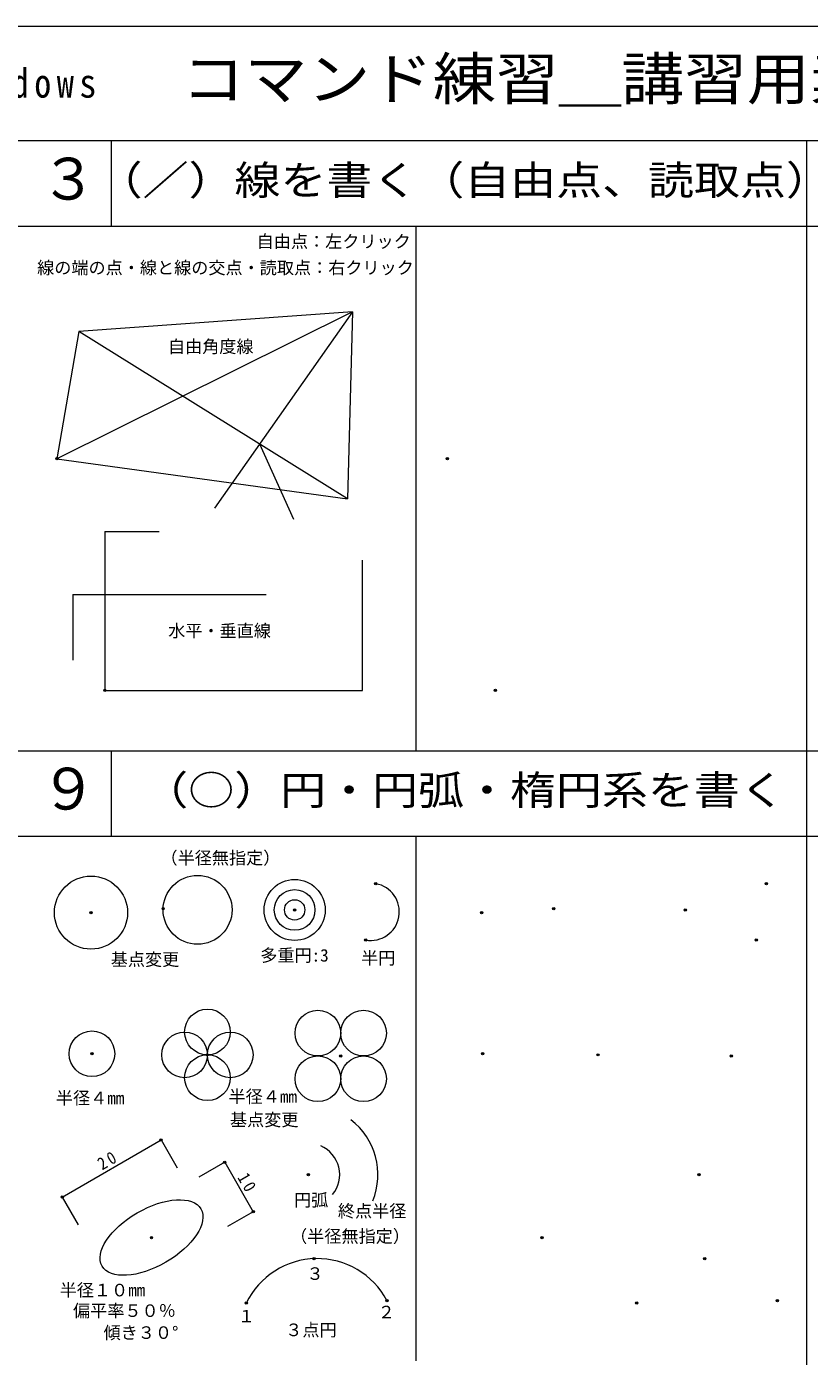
# Model space of a CAD drawing. Units: millimetres at full size, sheet at 1:1; details may follow other scales. Extents: x -410 to 410, y -277 to 277.
# Drawn here: x -136.7 to 0.4, y 44.2 to 277 of the extents above; entities that cross this region are included whole.
import ezdxf
from ezdxf.enums import TextEntityAlignment as Align

# ---------------------------------------------------------------- set-up
doc = ezdxf.new("R2010")
doc.units = ezdxf.units.MM
doc.header["$PDMODE"] = 32
doc.header["$PDSIZE"] = 0.4
doc.layers.add('0-0', color=7, linetype='Continuous', lineweight=20)
doc.layers.add('0-F', color=7, linetype='Continuous', lineweight=20)
doc.styles.add('ＭＳ 明朝', font='')
doc.styles.get('ＭＳ 明朝').set_extended_font_data('MS Mincho')

msp = doc.modelspace()

# ---------------------------------------------------------------- linework, layer by layer
at = {"layer": '0-0', "color": 4, "lineweight": 9}
for p, q in [((-68.417, 150.2), (-68.417, 242)), ((-68.417, 43.4), (-68.417, 135.2)), ((-130.442, 72.046), (-113.121, 82.046)), ((-113.121, 82.046), (-110.32, 77.194)), ((-101.973, 78.148), (-106.489, 75.541)), ((-101.973, 78.148), (-96.973, 69.488)), ((-130.442, 72.046), (-127.64, 67.194)), ((-96.973, 69.488), (-101.489, 66.881))]:
    msp.add_line(p, q, dxfattribs=at)
at = {"layer": '0-0'}
for p, q in [((-79.61, 227.047), (-131.376, 201.339)), ((-79.61, 227.047), (-127.505, 223.638)), ((-79.61, 227.047), (-103.792, 192.702)), ((-79.61, 227.047), (-80.477, 194.319)), ((-127.505, 223.638), (-131.376, 201.339)), ((-80.477, 194.319), (-127.505, 223.638)), ((-95.888, 203.927), (-89.938, 190.723)), ((-131.376, 201.339), (-80.477, 194.319)), ((-122.982, 188.572), (-113.464, 188.572)), ((-77.862, 160.766), (-77.862, 183.572)), ((-128.599, 177.566), (-94.726, 177.566)), ((-128.599, 177.566), (-128.599, 166.035))]:
    msp.add_line(p, q, dxfattribs=at)
msp.add_lwpolyline([(-122.982, 188.572), (-122.982, 160.766), (-77.862, 160.766)], dxfattribs=at)
for centre, radius in [((-125.402, 121.861), 6.402), ((-106.73, 122.344), 6.034), ((-89.726, 122.325), 5.344), ((-89.726, 122.325), 3.562), ((-89.726, 122.325), 1.781), ((-105.003, 100.953), 4), ((-85.659, 100.758), 4), ((-77.659, 100.758), 4), ((-125.234, 97.147), 4), ((-109.003, 96.953), 4), ((-101.003, 96.953), 4), ((-105.003, 92.953), 4), ((-85.659, 92.758), 4), ((-77.659, 92.758), 4)]:
    msp.add_circle(centre, radius, dxfattribs=at)
for centre, radius, start, end in [((-76.399, 121.996), 5.009, 259.82449, 79.82449), ((-87.325, 75.953), 12.179, 337.98872, 52.30576), ((-87.325, 75.953), 5.489, 320.71059, 66.80141), ((-85.779, 47.467), 13.81, 27.84491, 154.16526)]:
    msp.add_arc(centre, radius, start, end, dxfattribs=at)
msp.add_ellipse((-114.807, 64.965), major_axis=(8.66, 5), ratio=0.5, dxfattribs=at)
at = {"layer": '0-0', "color": 2}
for p in [(-131.376, 201.339), (-122.982, 160.766)]:
    msp.add_point(p, dxfattribs=at)
at = {"layer": '0-0', "color": 3}
for p in [(-62.96, 201.339), (-54.565, 160.766), (-75.514, 126.926), (-7.098, 126.926), (-125.402, 121.861), (-112.761, 122.539), (-89.726, 122.325), (-56.986, 121.861), (-44.344, 122.539), (-21.309, 122.325), (-77.284, 117.066), (-8.868, 117.066), (-125.234, 97.147), (-105.003, 96.953), (-81.659, 96.758), (-56.817, 97.147), (-36.586, 96.953), (-13.243, 96.758), (-113.121, 82.046), (-101.973, 78.148), (-87.325, 75.953), (-18.908, 75.953), (-130.442, 72.046), (-96.973, 69.488), (-114.807, 64.965), (-46.39, 64.965), (-86.321, 61.267), (-17.904, 61.267), (-98.209, 53.485), (-73.569, 53.918), (-29.792, 53.485), (-5.152, 53.918)]:
    msp.add_point(p, dxfattribs=at)
at = {"layer": '0-F'}
for p, q in [((410.5, 257), (-410.5, 257)), ((-121.833, 242), (-121.833, 257)), ((0, -277), (0, 257)), ((410.5, 242), (-273.667, 242)), ((-410.5, 150.2), (410.5, 150.2)), ((-121.833, 135.2), (-121.833, 150.2)), ((410.5, 135.2), (-410.5, 135.2))]:
    msp.add_line(p, q, dxfattribs=at)
msp.add_lwpolyline([(-410.5, -277), (410.5, -277), (410.5, 277), (-410.5, 277)], dxfattribs=at)

# ---------------------------------------------------------------- texts
at = {"layer": '0-0', "color": 2, "style": 'ＭＳ 明朝', "width": 1.15}
for s, p in [('（／）線を書く（自由点、読取点）', (-124.417, 246)), ('（○）円・円弧・楕円系を書く', (-116.417, 139.2))]:
    msp.add_text(s, height=5.132, dxfattribs=at).set_placement(p, align=Align.BOTTOM_LEFT)
at = {"layer": '0-0', "color": 4, "style": 'ＭＳ 明朝'}
for s, p in [('自由点：左クリック', (-96.377, 237.625)), ('線の端の点・線と線の交点・読取点：右クリック', (-134.833, 233.018)), ('自由角度線', (-111.923, 219.218)), ('水平・垂直線', (-111.874, 169.443)), ('（半径無指定）', (-113.227, 129.679)), ('基点変更', (-121.94, 111.902)), ('多重円:3', (-95.755, 112.622)), ('半円', (-78.1, 112.142)), ('半径４mm', (-131.549, 87.638)), ('半径４mm', (-101.307, 87.893)), ('基点変更', (-101.062, 83.832)), ('円弧', (-89.834, 69.769)), ('終点半径', (-82.161, 67.854)), ('（半径無指定）', (-90.519, 63.429)), ('３', (-87.651, 56.888)), ('半径１０mm', (-130.887, 54.005)), ('偏平率５０％', (-128.544, 50.402)), ('１', (-99.663, 49.441)), ('２', (-75.159, 50.162)), ('傾き３０°', (-123.2, 46.558)), ('３点円', (-91.372, 47.038))]:
    msp.add_text(s, height=2.199, dxfattribs=at).set_placement(p, align=Align.BOTTOM_LEFT)
at = {"layer": '0-0', "color": 2, "insert": (-194.533, 263.576), "char_height": 5.132, "attachment_point": 7, "style": 'ＭＳ 明朝'}
msp.add_mtext('\\T1.33;\\W0.85;JW_cad\\~for\\~Windows', dxfattribs=at)
at = {"layer": '0-0', "char_height": 2.199, "attachment_point": 7, "style": 'ＭＳ 明朝'}
for s, insert, rotation in [('\\T1.36;\\W0.9;20', (-123.439, 76.667), 30), ('\\T1.36;\\W0.9;10', (-99.852, 75.475), 300)]:
    msp.add_mtext(s, dxfattribs=dict(at, insert=insert, rotation=rotation))
at = {"layer": '0-F', "style": 'ＭＳ 明朝', "width": 1.1}
msp.add_text('コマンド練習＿講習用素材－１－微調整第４版・・・', height=7.331, dxfattribs=at).set_placement((-109.5, 262), align=Align.BOTTOM_LEFT)
at = {"layer": '0-F', "style": 'ＭＳ 明朝'}
for s, p in [('３', (-134.333, 244.5)), ('９', (-134.333, 137.7))]:
    msp.add_text(s, height=7.331, dxfattribs=at).set_placement(p, align=Align.BOTTOM_LEFT)

doc.saveas('drawing.dxf')
